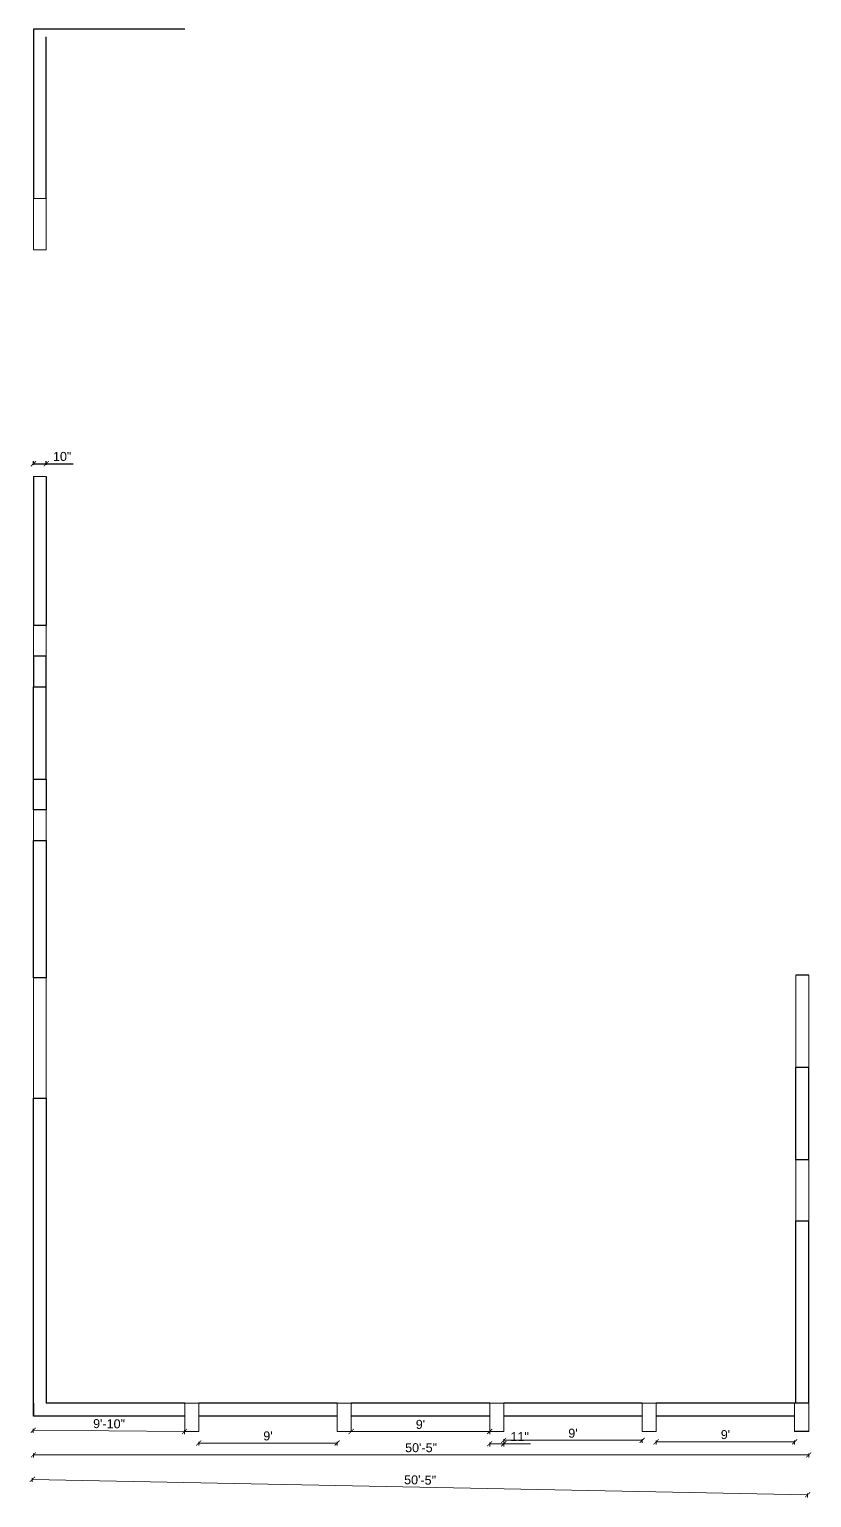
# Model space of a CAD drawing. Header units: inches. Extents: x -6800 to 96653, y -25814 to 17379.
# Drawn here: x -1184 to -574, y -4153 to -3007 of the extents above; entities that cross this region are included whole.
import ezdxf

# ---------------------------------------------------------------- set-up
doc = ezdxf.new("R2010")
doc.units = ezdxf.units.IN
doc.header["$MEASUREMENT"] = 0
doc.header["$PDMODE"] = 34
for name, color, linetype, lineweight in [('Col ele', 50, 'Continuous', 25), ('Door', 20, 'Continuous', 20), ('Wall', 90, 'Continuous', 30), ('Win ele', 211, 'Continuous', 15), ('Window', 140, 'Continuous', 13)]:
    doc.layers.add(name, color=color, linetype=linetype, lineweight=lineweight)
doc.styles.get("Standard").update_dxf_attribs({"font": 'arial.ttf'})
doc.dimstyles.get("Standard").update_dxf_attribs({"dimtxt": 7, "dimasz": 4, "dimexe": 2, "dimexo": 2, "dimgap": 2, "dimtad": 1, "dimdec": 0, "dimzin": 0, "dimdsep": 46, "dimlunit": 4, "dimtxsty": 'Standard', "dimblk": 'ARCHTICK', "dimcen": 0.25, "dimclrd": 256, "dimclre": 256, "dimclrt": 256, "dimadec": 0, "dimazin": 0, "dimtfac": 1, "dimtdec": 0, "dimtofl": 0, "dimtmove": 0, "dimatfit": 3, "dimfxl": 1, "dimfxlon": 1, "dimtolj": 1, "dimtzin": 0, "dimlwd": -1, "dimlwe": -1, "dimarcsym": 1})

# ---------------------------------------------------------------- blocks, each defined once
blk = doc.blocks.new('_ArchTick')
at = {"color": 0, "linetype": 'ByBlock', "const_width": 0.15}
blk.add_lwpolyline([(-0.5, -0.5), (0.5, 0.5)], dxfattribs=at)
blk = doc.blocks.new('*D85')
at = {"layer": 'Col ele', "transparency": 16777216}
for p, q in [((-1181, -3347.1), (-1181, -3344.1)), ((-1171, -3347.1), (-1171, -3344.1)), ((-1181, -3346.1), (-1171, -3346.1)), ((-1171, -3346.1), (-1150.1, -3346.1))]:
    blk.add_line(p, q, dxfattribs=at)
at = {"layer": 'Defpoints', "color": 0, "transparency": 16777216}
for p in [(-1181, -3356.2), (-1171, -3346.1), (-1171, -3356.2)]:
    blk.add_point(p, dxfattribs=at)
at = {"layer": 'Col ele', "transparency": 16777216, "xscale": 4, "yscale": 4, "zscale": 4, "rotation": 180}
blk.add_blockref('_ArchTick', (-1181, -3346.1), dxfattribs=at)
at = {"layer": 'Col ele', "transparency": 16777216, "xscale": 4, "yscale": 4, "zscale": 4}
blk.add_blockref('_ArchTick', (-1171, -3346.1), dxfattribs=at)
at = {"layer": 'Col ele', "transparency": 16777216, "insert": (-1158.6, -3340.5), "char_height": 7, "attachment_point": 5}
blk.add_mtext('\\A1;10"', dxfattribs=at)
blk = doc.blocks.new('*D86')
at = {"layer": 'Defpoints', "color": 0, "transparency": 16777216}
for p in [(-825, -4101.2), (-814, -4101.2), (-814, -4110.8)]:
    blk.add_point(p, dxfattribs=at)
at = {"layer": 'Win ele', "transparency": 16777216}
for p, q in [((-825, -4109.8), (-825, -4112.8)), ((-825, -4110.8), (-814, -4110.8)), ((-814, -4109.8), (-814, -4112.8)), ((-814, -4110.8), (-793.1, -4110.8))]:
    blk.add_line(p, q, dxfattribs=at)
at = {"layer": 'Win ele', "transparency": 16777216, "xscale": 4, "yscale": 4, "zscale": 4, "rotation": 180}
blk.add_blockref('_ArchTick', (-825, -4110.8), dxfattribs=at)
at = {"layer": 'Win ele', "transparency": 16777216, "xscale": 4, "yscale": 4, "zscale": 4}
blk.add_blockref('_ArchTick', (-814, -4110.8), dxfattribs=at)
at = {"layer": 'Win ele', "transparency": 16777216, "insert": (-801.6, -4105.2), "char_height": 7, "attachment_point": 5}
blk.add_mtext('\\A1;11"', dxfattribs=at)
blk = doc.blocks.new('*D88')
at = {"layer": 'Defpoints', "color": 0, "transparency": 16777216}
for p in [(-1181, -4089.2), (-576, -4101.2), (-576.9, -4150.6)]:
    blk.add_point(p, dxfattribs=at)
at = {"layer": 'Win ele', "transparency": 16777216}
for p, q in [((-1181.9, -4137.6), (-1182, -4140.6)), ((-1181.9, -4138.6), (-576.9, -4150.6)), ((-576.9, -4149.6), (-577, -4152.6))]:
    blk.add_line(p, q, dxfattribs=at)
at = {"layer": 'Win ele', "transparency": 16777216, "xscale": 4, "yscale": 4, "zscale": 4}
for p, rotation in [((-1181.9, -4138.6), 178.8637037831639), ((-576.9, -4150.6), 358.8637037831639)]:
    blk.add_blockref('_ArchTick', p, dxfattribs=dict(at, rotation=rotation))
at = {"layer": 'Win ele', "transparency": 16777216, "insert": (-879.3, -4139.1), "char_height": 7, "attachment_point": 5, "rotation": 358.8637}
blk.add_mtext('\\A1;50\'-5"', dxfattribs=at)
blk = doc.blocks.new('*D89')
at = {"layer": 'Defpoints', "color": 0, "transparency": 16777216}
for p in [(-1181, -4079.2), (-576, -4079.2), (-576, -4119.5)]:
    blk.add_point(p, dxfattribs=at)
at = {"layer": 'Win ele', "transparency": 16777216}
for p, q in [((-1181, -4118.5), (-1181, -4121.5)), ((-1181, -4119.5), (-576, -4119.5)), ((-576, -4118.5), (-576, -4121.5))]:
    blk.add_line(p, q, dxfattribs=at)
at = {"layer": 'Win ele', "transparency": 16777216, "xscale": 4, "yscale": 4, "zscale": 4, "rotation": 180}
blk.add_blockref('_ArchTick', (-1181, -4119.5), dxfattribs=at)
at = {"layer": 'Win ele', "transparency": 16777216, "xscale": 4, "yscale": 4, "zscale": 4}
blk.add_blockref('_ArchTick', (-576, -4119.5), dxfattribs=at)
at = {"layer": 'Win ele', "transparency": 16777216, "insert": (-878.5, -4113.9), "char_height": 7, "attachment_point": 5}
blk.add_mtext('\\A1;50\'-5"', dxfattribs=at)
blk = doc.blocks.new('*D91')
at = {"layer": 'Defpoints', "color": 0, "transparency": 16777216}
for p in [(-695, -4101.2), (-587, -4101.2), (-587, -4109.3)]:
    blk.add_point(p, dxfattribs=at)
at = {"layer": 'Win ele', "transparency": 16777216}
for p, q in [((-695, -4108.3), (-695, -4111.3)), ((-695, -4109.3), (-587, -4109.3)), ((-587, -4108.3), (-587, -4111.3))]:
    blk.add_line(p, q, dxfattribs=at)
at = {"layer": 'Win ele', "transparency": 16777216, "xscale": 4, "yscale": 4, "zscale": 4, "rotation": 180}
blk.add_blockref('_ArchTick', (-695, -4109.3), dxfattribs=at)
at = {"layer": 'Win ele', "transparency": 16777216, "xscale": 4, "yscale": 4, "zscale": 4}
blk.add_blockref('_ArchTick', (-587, -4109.3), dxfattribs=at)
at = {"layer": 'Win ele', "transparency": 16777216, "insert": (-641, -4103.7), "char_height": 7, "attachment_point": 5}
blk.add_mtext("\\A1;9'", dxfattribs=at)
blk = doc.blocks.new('*D92')
at = {"layer": 'Defpoints', "color": 0, "transparency": 16777216}
for p in [(-814, -4101.2), (-706, -4101.2), (-706, -4108.1)]:
    blk.add_point(p, dxfattribs=at)
at = {"layer": 'Win ele', "transparency": 16777216}
for p, q in [((-814, -4107.1), (-814, -4110.1)), ((-814, -4108.1), (-706, -4108.1)), ((-706, -4107.1), (-706, -4110.1))]:
    blk.add_line(p, q, dxfattribs=at)
at = {"layer": 'Win ele', "transparency": 16777216, "xscale": 4, "yscale": 4, "zscale": 4, "rotation": 180}
blk.add_blockref('_ArchTick', (-814, -4108.1), dxfattribs=at)
at = {"layer": 'Win ele', "transparency": 16777216, "xscale": 4, "yscale": 4, "zscale": 4}
blk.add_blockref('_ArchTick', (-706, -4108.1), dxfattribs=at)
at = {"layer": 'Win ele', "transparency": 16777216, "insert": (-760, -4102.6), "char_height": 7, "attachment_point": 5}
blk.add_mtext("\\A1;9'", dxfattribs=at)
blk = doc.blocks.new('*D93')
at = {"layer": 'Defpoints', "color": 0, "transparency": 16777216}
for p in [(-933, -4101.2), (-825, -4101.2), (-825, -4101.2)]:
    blk.add_point(p, dxfattribs=at)
at = {"layer": 'Win ele', "transparency": 16777216}
for p, q in [((-933, -4101.2), (-933, -4099.2)), ((-933, -4101.2), (-825, -4101.2)), ((-825, -4101.2), (-825, -4103.2))]:
    blk.add_line(p, q, dxfattribs=at)
at = {"layer": 'Win ele', "transparency": 16777216, "xscale": 4, "yscale": 4, "zscale": 4, "rotation": 180}
blk.add_blockref('_ArchTick', (-933, -4101.2), dxfattribs=at)
at = {"layer": 'Win ele', "transparency": 16777216, "xscale": 4, "yscale": 4, "zscale": 4}
blk.add_blockref('_ArchTick', (-825, -4101.2), dxfattribs=at)
at = {"layer": 'Win ele', "transparency": 16777216, "insert": (-879, -4095.7), "char_height": 7, "attachment_point": 5}
blk.add_mtext("\\A1;9'", dxfattribs=at)
blk = doc.blocks.new('*D94')
at = {"layer": 'Defpoints', "color": 0, "transparency": 16777216}
for p in [(-1052, -4101.2), (-944, -4101.2), (-944, -4110.2)]:
    blk.add_point(p, dxfattribs=at)
at = {"layer": 'Win ele', "transparency": 16777216}
for p, q in [((-1052, -4109.2), (-1052, -4112.2)), ((-1052, -4110.2), (-944, -4110.2)), ((-944, -4109.2), (-944, -4112.2))]:
    blk.add_line(p, q, dxfattribs=at)
at = {"layer": 'Win ele', "transparency": 16777216, "xscale": 4, "yscale": 4, "zscale": 4, "rotation": 180}
blk.add_blockref('_ArchTick', (-1052, -4110.2), dxfattribs=at)
at = {"layer": 'Win ele', "transparency": 16777216, "xscale": 4, "yscale": 4, "zscale": 4}
blk.add_blockref('_ArchTick', (-944, -4110.2), dxfattribs=at)
at = {"layer": 'Win ele', "transparency": 16777216, "insert": (-998, -4104.7), "char_height": 7, "attachment_point": 5}
blk.add_mtext("\\A1;9'", dxfattribs=at)
blk = doc.blocks.new('*D95')
at = {"layer": 'Defpoints', "color": 0, "transparency": 16777216}
for p in [(-1181, -4089.2), (-1063, -4090.2), (-1063.1, -4101.2)]:
    blk.add_point(p, dxfattribs=at)
at = {"layer": 'Win ele', "transparency": 16777216}
for p, q in [((-1181.1, -4099.2), (-1181.1, -4102.2)), ((-1181.1, -4100.2), (-1063.1, -4101.2)), ((-1063.1, -4100.2), (-1063.1, -4103.2))]:
    blk.add_line(p, q, dxfattribs=at)
at = {"layer": 'Win ele', "transparency": 16777216, "xscale": 4, "yscale": 4, "zscale": 4}
for p, rotation in [((-1181.1, -4100.2), 179.514454169991), ((-1063.1, -4101.2), 359.5144541699909)]:
    blk.add_blockref('_ArchTick', p, dxfattribs=dict(at, rotation=rotation))
at = {"layer": 'Win ele', "transparency": 16777216, "insert": (-1122, -4095.2), "char_height": 7, "attachment_point": 5, "rotation": 359.5145}
blk.add_mtext('\\A1;9\'-10"', dxfattribs=at)

msp = doc.modelspace()

# ---------------------------------------------------------------- linework, layer by layer
for p, q in [((-1181, -3592.2), (-1181, -3520.2)), ((-1181, -3520.2), (-1171, -3520.2)), ((-1181, -3520.2), (-1171, -3520.2)), ((-1171, -3592.2), (-1171, -3520.2)), ((-1181, -3592.2), (-1171, -3592.2)), ((-1181, -4079.2), (-1181, -4089.2))]:
    msp.add_line(p, q)
at = {"layer": 'Door'}
for p, q in [((-1181, -3139.2), (-1171, -3139.2)), ((-1181, -3139.2), (-1181, -3179.2)), ((-1171, -3139.2), (-1181, -3139.2)), ((-1171, -3179.2), (-1171, -3139.2)), ((-1181, -3179.2), (-1171, -3179.2)), ((-586, -3937.2), (-586, -3889.2)), ((-576, -3937.2), (-576, -3889.2))]:
    msp.add_line(p, q, dxfattribs=at)
at = {"layer": 'Wall'}
for p, q in [((-1063, -3007.2), (-1181, -3007.2)), ((-1181, -3007.2), (-1181, -3139.2)), ((-1171, -3139.2), (-1171, -3013.1)), ((-1181, -3356.2), (-1181, -3472.2)), ((-1171, -3356.2), (-1171, -3472.2)), ((-1181, -3472.2), (-1171, -3472.2)), ((-1181, -3496.2), (-1181, -3520.2)), ((-1171, -3496.2), (-1181, -3496.2)), ((-1171, -3520.2), (-1171, -3496.2)), ((-1181, -3616.2), (-1181, -3592.2)), ((-1171, -3592.2), (-1171, -3616.2)), ((-1171, -3616.2), (-1181, -3616.2)), ((-1181, -3747.2), (-1181, -3640.2)), ((-1181, -3640.2), (-1171, -3640.2)), ((-1171, -3640.2), (-1171, -3747.2)), ((-576, -3745.2), (-586, -3745.2)), ((-1171, -3747.2), (-1181, -3747.2)), ((-576, -3817.2), (-586, -3817.2)), ((-586, -3889.2), (-586, -3817.2)), ((-576, -3889.2), (-576, -3817.2)), ((-1181, -4089.2), (-1181, -3841.2)), ((-1181, -3841.2), (-1171, -3841.2)), ((-1171, -3841.2), (-1171, -4079.2)), ((-576, -3889.2), (-586, -3889.2)), ((-576, -3937.2), (-586, -3937.2)), ((-586, -4079.2), (-586, -3937.2)), ((-576, -4079.2), (-576, -3937.2)), ((-1063, -4089.2), (-1181, -4089.2)), ((-1063, -4079.2), (-1171, -4079.2)), ((-944, -4079.2), (-1052, -4079.2)), ((-944, -4089.2), (-1052, -4089.2)), ((-825, -4079.2), (-933, -4079.2)), ((-825, -4089.2), (-933, -4089.2)), ((-706, -4079.2), (-814, -4079.2)), ((-706, -4089.2), (-814, -4089.2)), ((-587, -4079.2), (-695, -4079.2)), ((-587, -4089.2), (-695, -4089.2)), ((-576, -4079.2), (-587, -4079.2)), ((-576, -4101.2), (-587, -4101.2))]:
    msp.add_line(p, q, dxfattribs=at)
at = {"layer": 'Win ele', "transparency": 33554526}
for p, q in [((-1052, -4079.2), (-1063, -4079.2)), ((-1063, -4079.2), (-1063, -4101.2)), ((-1052, -4079.2), (-1052, -4101.2)), ((-933, -4079.2), (-944, -4079.2)), ((-944, -4079.2), (-944, -4101.2)), ((-933, -4079.2), (-933, -4101.2)), ((-814, -4079.2), (-825, -4079.2)), ((-825, -4079.2), (-825, -4101.2)), ((-814, -4079.2), (-814, -4101.2)), ((-695, -4079.2), (-706, -4079.2)), ((-706, -4079.2), (-706, -4101.2)), ((-695, -4079.2), (-695, -4101.2)), ((-576, -4079.2), (-587, -4079.2)), ((-587, -4079.2), (-587, -4101.2)), ((-576, -4101.2), (-576, -4079.2)), ((-1063, -4101.2), (-1052, -4101.2)), ((-944, -4101.2), (-933, -4101.2)), ((-825, -4101.2), (-814, -4101.2)), ((-706, -4101.2), (-695, -4101.2)), ((-587, -4101.2), (-576, -4101.2))]:
    msp.add_line(p, q, dxfattribs=at)
at = {"layer": 'Window'}
for p, q in [((-1171, -3356.2), (-1181, -3356.2)), ((-1181, -3472.2), (-1181, -3496.2)), ((-1171, -3472.2), (-1181, -3472.2)), ((-1171, -3496.2), (-1171, -3472.2)), ((-1181, -3496.2), (-1171, -3496.2)), ((-1181, -3640.2), (-1181, -3616.2)), ((-1181, -3616.2), (-1171, -3616.2)), ((-1171, -3616.2), (-1171, -3640.2)), ((-1171, -3640.2), (-1181, -3640.2)), ((-1181, -3841.2), (-1181, -3747.2)), ((-1181, -3747.2), (-1171, -3747.2)), ((-1171, -3747.2), (-1171, -3841.2)), ((-1171, -3841.2), (-1181, -3841.2))]:
    msp.add_line(p, q, dxfattribs=at)
msp.add_lwpolyline([(-576, -3745.2), (-586, -3745.2), (-586, -3817.2), (-576, -3817.2)], close=True, dxfattribs=at)

# ---------------------------------------------------------------- dimensions: what is measured, and where the dimension line sits
at = {"layer": 'Col ele'}
dim = msp.add_aligned_dim(p1=(-1181, -3356.2), p2=(-1171, -3356.2), distance=10.2, dimstyle='Standard', dxfattribs=at)
dim.commit()
dim.dimension.update_dxf_attribs({"geometry": '*D85', "text_midpoint": (-1158.6, -3340.5)})
at = {"layer": 'Win ele', "transparency": 33554526}
for p1, p2, distance, picture, middle in [((-1181, -4089.2), (-576, -4101.2), -49.4, '*D88', (-879.3, -4139.1)), ((-1181, -4089.2), (-1063, -4090.2), -11, '*D95', (-1122, -4095.2)), ((-1181, -4079.2), (-576, -4079.2), -40.3, '*D89', (-878.5, -4113.9)), ((-1052, -4101.2), (-944, -4101.2), -9, '*D94', (-998, -4104.7)), ((-933, -4101.2), (-825, -4101.2), 0, '*D93', (-879, -4095.7)), ((-825, -4101.2), (-814, -4101.2), -9.5, '*D86', (-801.6, -4105.2)), ((-814, -4101.2), (-706, -4101.2), -6.9, '*D92', (-760, -4102.6)), ((-695, -4101.2), (-587, -4101.2), -8.1, '*D91', (-641, -4103.7))]:
    dim = msp.add_aligned_dim(p1=p1, p2=p2, distance=distance, dimstyle='Standard', dxfattribs=at)
    dim.commit()
    dim.dimension.update_dxf_attribs({"geometry": picture, "text_midpoint": middle})

doc.saveas('drawing.dxf')
